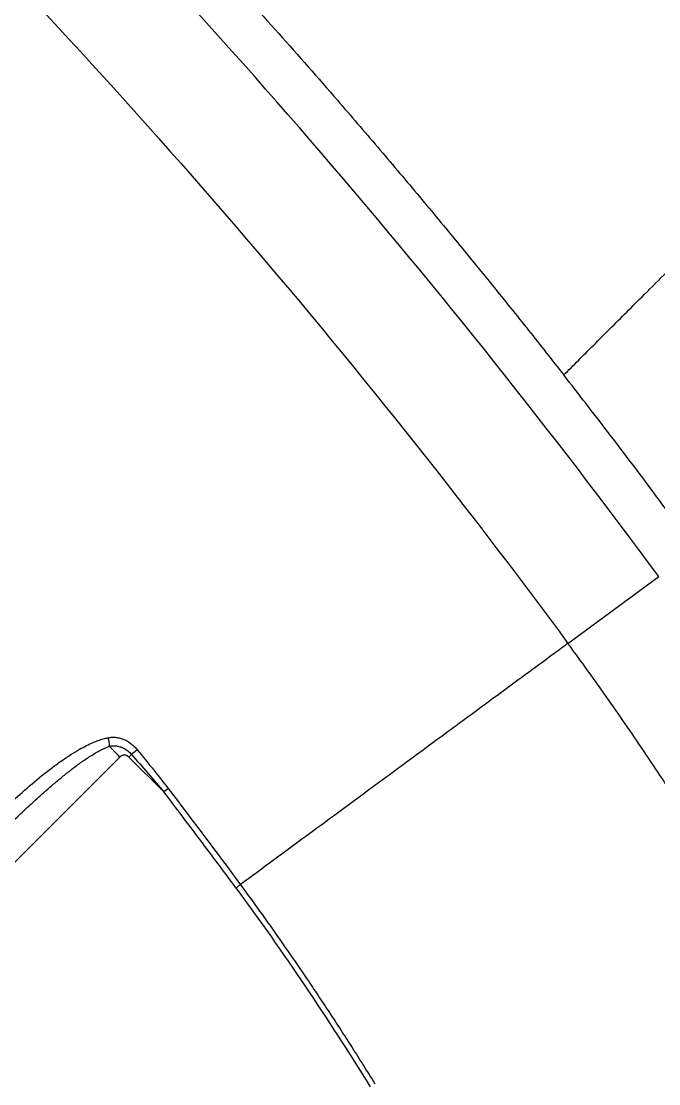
# Model space of a CAD drawing. Extents: x 525 to 613, y 487 to 635.
# Drawn here: x 578.291 to 580.308, y 554.742 to 558.106 of the extents above; entities that cross this region are included whole.
import ezdxf

# ---------------------------------------------------------------- set-up
doc = ezdxf.new("R2010")
doc.units = 0
doc.header["$MEASUREMENT"] = 0
doc.layers.add('1', color=4, linetype='Continuous')
doc.layers.add('STD TEST', color=3, linetype='Continuous')

# ---------------------------------------------------------------- blocks, each defined once
blk = doc.blocks.new('2023 VANGUARD')
at = {"layer": '1', "color": 3, "linetype": 'Continuous', "lineweight": 25}
for p, q in [((11.0613, -36.5545), (11.3486, -36.3428)), ((9.6432, -36.9143), (8.9844, -37.5732)), ((9.7821, -37.025), (9.6715, -36.9143))]:
    blk.add_line(p, q, dxfattribs=at)
for points, knots in [([(16.2356, -37.6487), (16.2231, -37.6185), (16.1993, -37.5612), (16.1653, -37.48), (16.1351, -37.4082), (16.1087, -37.3458), (16.0861, -37.2929), (16.0598, -37.2317), (16.0247, -37.1504), (15.9663, -37.017), (15.8604, -36.7798), (15.7066, -36.4495), (15.4478, -35.9271), (15.1006, -35.286), (14.6476, -34.5374), (14.159, -33.8115), (13.6363, -33.1098), (13.0814, -32.4332), (12.4958, -31.7833), (11.8806, -31.1611), (11.3315, -30.6551), (10.6673, -30.0857), (10.1204, -29.6596), (9.5407, -29.2472), (9.1735, -28.9991), (8.7738, -28.7449), (8.3992, -28.5191), (8.0243, -28.3051), (7.7228, -28.1427), (7.5039, -28.0292), (7.3702, -27.9614), (7.2385, -27.8959), (7.1087, -27.8328), (6.9809, -27.7717), (6.8961, -27.7323), (6.8542, -27.7127)], [0, 0, 0, 0, 0.007026, 0.013326, 0.018899, 0.023745, 0.027863, 0.031253, 0.038027, 0.046879, 0.062505, 0.093756, 0.125007, 0.187505, 0.250004, 0.3125, 0.374997, 0.437498, 0.499999, 0.562466, 0.624997, 0.659992, 0.749988, 0.773469, 0.812493, 0.844962, 0.874998, 0.90624, 0.937499, 0.948405, 0.959115, 0.969629, 0.979948, 0.990072, 1, 1, 1, 1]), ([(11.3486, -36.3428), (10.6703, -35.4223), (9.9227, -34.5527), (8.5373, -33.1674), (7.9295, -32.6216), (7.2943, -32.1099)], [0.10106613, 0.10106613, 0.10106613, 0.10106613, 0.125, 0.125, 0.14207255, 0.14207255, 0.14207255, 0.14207255]), ([(7.0704, -32.3878), (7.6957, -32.8916), (8.294, -33.4287), (9.6577, -34.7924), (10.3936, -35.6484), (11.0613, -36.5545)], [0.10106613, 0.10106613, 0.10106613, 0.10106613, 0.11813869, 0.11813869, 0.14207255, 0.14207255, 0.14207255, 0.14207255]), ([(7.9279, -32.461), (7.9512, -32.4807), (7.9978, -32.5202), (8.0677, -32.58), (8.1376, -32.6404), (8.2076, -32.7014), (8.2776, -32.7629), (8.3477, -32.8251), (8.4179, -32.8878), (8.4881, -32.9512), (8.5584, -33.0151), (8.6288, -33.0797), (8.6992, -33.1449), (8.8832, -33.3168), (9.177, -33.5998), (9.5731, -34.0013), (9.9586, -34.4126), (10.252, -34.7421), (10.4587, -34.9825), (10.5831, -35.1298), (10.7041, -35.2756), (10.8218, -35.4199), (10.9363, -35.5625), (11.011, -35.6576), (11.048, -35.7047)], [0, 0, 0, 0, 0.020298, 0.04069, 0.061176, 0.081759, 0.102439, 0.123219, 0.144097, 0.165076, 0.186156, 0.207336, 0.228618, 0.250003, 0.374909, 0.5, 0.625261, 0.749997, 0.793491, 0.836242, 0.878259, 0.919553, 0.960131, 1, 1, 1, 1]), ([(11.048, -35.7047), (11.0634, -35.6893), (11.095, -35.6578), (11.1436, -35.6091), (11.1946, -35.5581), (11.2479, -35.5048), (11.3321, -35.4206), (11.4519, -35.3011), (11.6087, -35.144), (11.78, -34.9731), (11.9674, -34.7857), (12.0987, -34.6541), (12.1681, -34.5847)], [0, 0, 0, 0, 0.041538, 0.08513, 0.130739, 0.178331, 0.227875, 0.355964, 0.498078, 0.647014, 0.813735, 1, 1, 1, 1]), ([(11.9205, -36.9114), (11.905, -36.889), (11.855, -36.8166), (11.7785, -36.7046), (11.6974, -36.5866), (11.6305, -36.4901), (11.5464, -36.3702), (11.4445, -36.2282), (11.3165, -36.0548), (11.1872, -35.8837), (11.0944, -35.7644), (11.048, -35.7047)], [0, 0, 0, 0, 0.055009, 0.177127, 0.273269, 0.343438, 0.413648, 0.568096, 0.695485, 0.847743, 1, 1, 1, 1]), ([(11.0613, -36.5545), (11.0554, -36.5589), (11.0451, -36.5665), (11.0145, -36.589), (10.9943, -36.6039), (10.9435, -36.6413), (10.9129, -36.6638), (10.8413, -36.7166), (10.8003, -36.7468), (10.7087, -36.8143), (10.658, -36.8517), (10.5483, -36.9325), (10.4893, -36.9759), (10.3649, -37.0676), (10.2995, -37.1158), (10.1645, -37.2153), (10.095, -37.2665), (10.0245, -37.3184)], [0, 0, 0, 0, 0.125, 0.125, 0.25, 0.25, 0.375, 0.375, 0.5, 0.5, 0.625, 0.625, 0.75, 0.75, 0.875, 0.875, 1, 1, 1, 1]), ([(12.2163, -38.5234), (12.2073, -38.5043), (12.1823, -38.451), (12.1332, -38.3486), (12.0608, -38.2012), (11.963, -38.0094), (11.8371, -37.7737), (11.6942, -37.521), (11.5416, -37.266), (11.4265, -37.0844), (11.3215, -36.9247), (11.2483, -36.8167), (11.153, -36.6803), (11.0968, -36.6032), (11.0613, -36.5545)], [0, 0, 0, 0, 0.027653, 0.07737, 0.149229, 0.243391, 0.360149, 0.500011, 0.624371, 0.750019, 0.781886, 0.87501, 0.920981, 1, 1, 1, 1]), ([(9.0923, -37.2561), (9.0986, -37.2498), (9.1108, -37.2377), (9.1282, -37.2205), (9.1441, -37.2047), (9.1585, -37.1906), (9.1744, -37.1751), (9.1919, -37.158), (9.2263, -37.1249), (9.2732, -37.0806), (9.3345, -37.025), (9.3858, -36.9812), (9.4286, -36.9477), (9.4595, -36.9252), (9.4881, -36.906), (9.5137, -36.8905), (9.537, -36.8781), (9.5568, -36.8688), (9.5743, -36.8619), (9.5898, -36.8568), (9.6001, -36.8544), (9.6051, -36.8533)], [0, 0, 0, 0, 0.039886, 0.076551, 0.109947, 0.140032, 0.166766, 0.209596, 0.250051, 0.381005, 0.499832, 0.624481, 0.68848, 0.748674, 0.800618, 0.848201, 0.887683, 0.923727, 0.950549, 0.975942, 1, 1, 1, 1]), ([(9.6051, -36.8533), (9.6067, -36.853), (9.6101, -36.8524), (9.6152, -36.8518), (9.6204, -36.8516), (9.6256, -36.8517), (9.6333, -36.8523), (9.6436, -36.8542), (9.6559, -36.8584), (9.6677, -36.8644), (9.6786, -36.872), (9.6888, -36.881), (9.6947, -36.8878), (9.6977, -36.8912)], [0, 0, 0, 0, 0.050084, 0.099987, 0.149887, 0.199967, 0.250403, 0.37485, 0.499144, 0.621345, 0.748479, 0.872028, 1, 1, 1, 1]), ([(9.1272, -37.2909), (9.1344, -37.2837), (9.1488, -37.2693), (9.1705, -37.2477), (9.1922, -37.2262), (9.2139, -37.2048), (9.2357, -37.1835), (9.2571, -37.1626), (9.2862, -37.1343), (9.317, -37.1049), (9.3543, -37.07), (9.3813, -37.0453), (9.4041, -37.025), (9.418, -37.0127), (9.432, -37.0007), (9.4461, -36.9888), (9.4602, -36.9772), (9.4744, -36.9658), (9.4887, -36.9545), (9.5031, -36.9436), (9.5176, -36.933), (9.5323, -36.9227), (9.5472, -36.9129), (9.5624, -36.9035), (9.5777, -36.8947), (9.5933, -36.8868), (9.6039, -36.8825), (9.6092, -36.8803)], [0, 0, 0, 0, 0.047729, 0.095405, 0.143032, 0.190616, 0.238161, 0.285682, 0.330946, 0.428462, 0.485341, 0.571255, 0.600481, 0.629624, 0.658684, 0.687659, 0.716549, 0.745355, 0.77408, 0.802723, 0.831284, 0.85977, 0.888196, 0.916618, 0.944856, 0.972703, 1, 1, 1, 1]), ([(9.6092, -36.8803), (9.6109, -36.88), (9.614, -36.8793), (9.6186, -36.8788), (9.6228, -36.8786), (9.6265, -36.8787), (9.6298, -36.879), (9.6326, -36.8793), (9.635, -36.8797), (9.6369, -36.8801), (9.6383, -36.8804), (9.6393, -36.8806), (9.6435, -36.8817), (9.6512, -36.8844), (9.6605, -36.8894), (9.6681, -36.8948), (9.6742, -36.9001), (9.6779, -36.9041), (9.6797, -36.9061)], [0, 0, 0, 0, 0.065465, 0.125048, 0.178831, 0.226845, 0.269086, 0.305531, 0.336147, 0.360898, 0.379748, 0.392668, 0.399635, 0.546955, 0.699285, 0.796225, 0.896265, 1, 1, 1, 1]), ([(9.6977, -36.8912), (9.7157, -36.9131), (9.7491, -36.9537), (9.7813, -36.9952), (9.7961, -37.0142)], [0, 0, 0, 0, 0.540747, 1, 1, 1, 1]), ([(9.6715, -36.9143), (9.6708, -36.9137), (9.6696, -36.9126), (9.6674, -36.9111), (9.6646, -36.9098), (9.6613, -36.9087), (9.6574, -36.9084), (9.6534, -36.9087), (9.6497, -36.9099), (9.6461, -36.9117), (9.6442, -36.9135), (9.6432, -36.9143)], [0, 0, 0, 0, 0.0834784, 0.1663875, 0.2501706, 0.374789, 0.5001047, 0.6247202, 0.7500387, 0.8748413, 1, 1, 1, 1]), ([(10.0104, -37.329), (9.9916, -37.3035), (9.9539, -37.2525), (9.897, -37.1764), (9.8398, -37.1005), (9.8013, -37.0501), (9.7821, -37.025)], [0, 0, 0, 0, 0.249977, 0.499966, 0.749972, 1, 1, 1, 1]), ([(10.0245, -37.3185), (10.0361, -37.3343), (10.0595, -37.3661), (10.0943, -37.4144), (10.1293, -37.4637), (10.1645, -37.5139), (10.1998, -37.565), (10.2353, -37.617), (10.2708, -37.67), (10.3065, -37.7239), (10.3423, -37.7787), (10.3782, -37.8345), (10.4142, -37.8913), (10.4381, -37.9295), (10.4501, -37.9488)], [0, 0, 0, 0, 0.077249, 0.155595, 0.235038, 0.315582, 0.397228, 0.479982, 0.563847, 0.648829, 0.734933, 0.822159, 0.910512, 1, 1, 1, 1])]:
    blk.add_open_spline(points, degree=3, knots=knots, dxfattribs=at)
for points in [[(9.6051, -36.8533), (9.6072, -36.8621), (9.6087, -36.8719), (9.6092, -36.8803)], [(9.6432, -36.9143), (9.6314, -36.9025), (9.6196, -36.8907), (9.6092, -36.8803)], [(9.6977, -36.8912), (9.6921, -36.8959), (9.6857, -36.9011), (9.6797, -36.9061)], [(9.6715, -36.9143), (9.6742, -36.9116), (9.6769, -36.9089), (9.6797, -36.9061)], [(9.6797, -36.9061), (9.7143, -36.9454), (9.7486, -36.9849), (9.7821, -37.025)], [(9.7961, -37.0143), (9.7917, -37.0176), (9.7868, -37.0213), (9.7821, -37.025)], [(9.7961, -37.0142), (9.873, -37.1148), (9.9492, -37.2162), (10.0245, -37.3185)], [(10.0245, -37.3185), (10.02, -37.3218), (10.0152, -37.3254), (10.0104, -37.3289)], [(10.0104, -37.329), (10.1606, -37.5328), (10.3016, -37.743), (10.4351, -37.9581)]]:
    blk.add_open_spline(points, degree=3, dxfattribs=at)
blk = doc.blocks.new('2026 Vanguard')
at = {"layer": 'STD TEST', "color": 1}
blk.add_blockref('2023 VANGUARD', (44.1613, 88.209), dxfattribs=at)

msp = doc.modelspace()

# ---------------------------------------------------------------- block references
at = {"layer": '1'}
msp.add_blockref('2026 Vanguard', (524.7985, 504.4821), dxfattribs=at)

doc.saveas('drawing.dxf')
